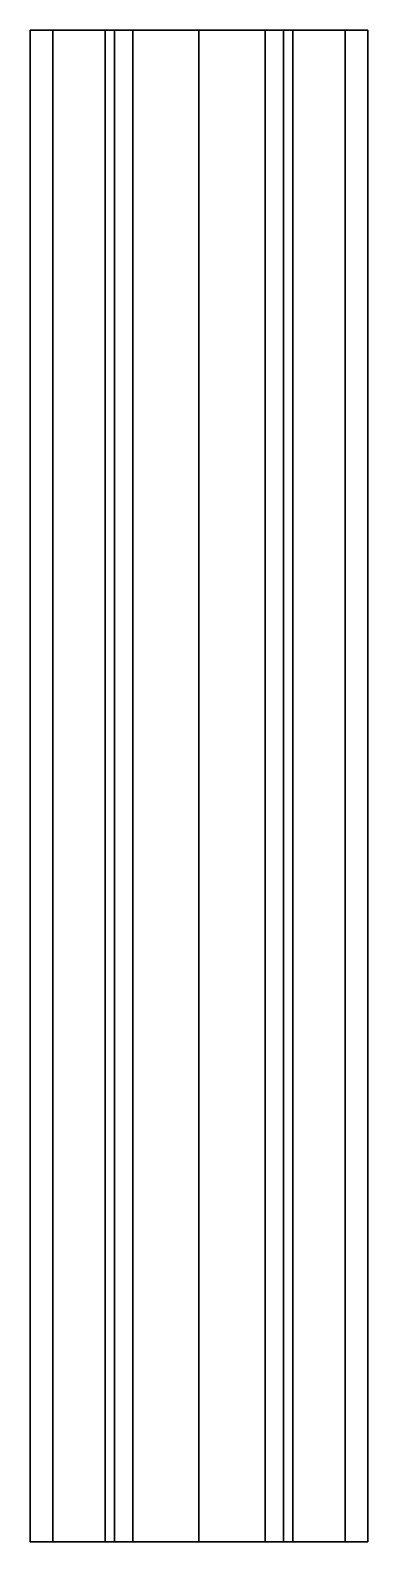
# Model space of a CAD drawing. Extents: x -0.18 to 0.18, y -1.61 to 0.
import ezdxf

# ---------------------------------------------------------------- set-up
doc = ezdxf.new("R2010")
doc.units = 0
doc.layers.add('BARREL_LID', color=6, linetype='CONTINUOUS')

msp = doc.modelspace()

# ---------------------------------------------------------------- linework, layer by layer
at = {"layer": 'BARREL_LID'}
for points in [[(-0.1559, 0, -0.09), (-0.18, 0, -0.18), (-0.18, -1.61, -0.18), (-0.1559, -1.61, -0.09)], [(-0.1559, 0, -0.09), (-0.0707, 0, -0.1093), (-0.1, 0, -0.18), (-0.18, 0, -0.18)], [(-0.18, 0, -0.18), (-0.1, 0, -0.18), (-0.1, -1.61, -0.18), (-0.18, -1.61, -0.18)], [(-0.09, 0, -0.0241), (-0.1559, 0, -0.09), (-0.1559, -1.61, -0.09), (-0.09, -1.61, -0.0241)], [(-0.1559, 0, -0.09), (-0.09, 0, -0.0241), (-0.0707, 0, -0.1093)], [(-0.1, 0, -0.18), (-0.0707, 0, -0.1093), (-0.0707, -1.61, -0.1093), (-0.1, -1.61, -0.18)], [(0, 0), (-0.09, 0, -0.0241), (-0.09, -1.61, -0.0241), (0, -1.61)], [(-0.09, 0, -0.0241), (0, 0), (0, 0, -0.08), (-0.0707, 0, -0.1093)], [(-0.0707, 0, -0.1093), (0, 0, -0.08), (0, -1.61, -0.08), (-0.0707, -1.61, -0.1093)], [(0.09, 0, -0.0241), (0, 0), (0, -1.61), (0.09, -1.61, -0.0241)], [(0, 0, -0.08), (0.0707, 0, -0.1093), (0.0707, -1.61, -0.1093), (0, -1.61, -0.08)], [(0, 0), (0.09, 0, -0.0241), (0.0707, 0, -0.1093), (0, 0, -0.08)], [(0.0707, 0, -0.1093), (0.1, 0, -0.18), (0.1, -1.61, -0.18), (0.0707, -1.61, -0.1093)], [(0.09, 0, -0.0241), (0.1559, 0, -0.09), (0.0707, 0, -0.1093)], [(0.1559, 0, -0.09), (0.18, 0, -0.18), (0.1, 0, -0.18), (0.0707, 0, -0.1093)], [(0.1559, 0, -0.09), (0.09, 0, -0.0241), (0.09, -1.61, -0.0241), (0.1559, -1.61, -0.09)], [(0.1, 0, -0.18), (0.18, 0, -0.18), (0.18, -1.61, -0.18), (0.1, -1.61, -0.18)], [(0.18, 0, -0.18), (0.1559, 0, -0.09), (0.1559, -1.61, -0.09), (0.18, -1.61, -0.18)], [(-0.1559, -1.61, -0.09), (-0.18, -1.61, -0.18), (-0.1, -1.61, -0.18), (-0.0707, -1.61, -0.1093)], [(-0.09, -1.61, -0.0241), (-0.1559, -1.61, -0.09), (-0.0707, -1.61, -0.1093)], [(0, -1.61), (-0.09, -1.61, -0.0241), (-0.0707, -1.61, -0.1093), (0, -1.61, -0.08)], [(0.09, -1.61, -0.0241), (0, -1.61), (0, -1.61, -0.08), (0.0707, -1.61, -0.1093)], [(0.1559, -1.61, -0.09), (0.09, -1.61, -0.0241), (0.0707, -1.61, -0.1093)], [(0.1559, -1.61, -0.09), (0.0707, -1.61, -0.1093), (0.1, -1.61, -0.18), (0.18, -1.61, -0.18)]]:
    msp.add_3dface(points, dxfattribs=at)

doc.saveas('drawing.dxf')
